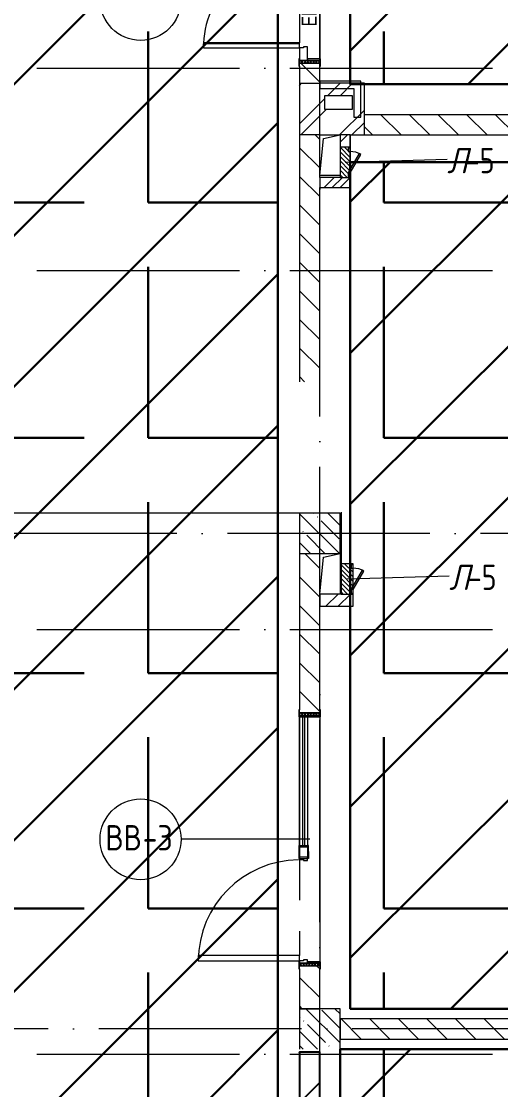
# Model space of a CAD drawing. Header units: millimetres. Extents: x -68946 to 690821, y -552984 to 293768.
# Drawn here: x 154590 to 159324, y 35425 to 45988 of the extents above; entities that cross this region are included whole.
import ezdxf

# ---------------------------------------------------------------- set-up
doc = ezdxf.new("R2010")
doc.units = ezdxf.units.MM
doc.linetypes.add('ADSK_Линия сетки', pattern=[2500, 2000, -250, 0, -250])
for name, color, linetype, lineweight in [('0) блоки', 250, 'Continuous', 25), ('1.2) Стяжка 6 вып.', 30, 'Continuous', 30), ('1.2) Тепло-звук изол. + пденка 6 вып.', 200, 'Continuous', 30), ('1.4) Стяжка 6 вып.', 30, 'Continuous', 30), ('A-DETL-____-OTLN', 250, 'Continuous', 5), ('A-DETL-GENF-OTLN', 250, 'Continuous', 5), ('A-DOOR-____-IDEN', 250, 'Continuous', 9), ('A-DOOR-____-MCUT', 250, 'Continuous', 5), ('A-DOOR-____-OTLN', 250, 'Continuous', 5), ('A-DOOR-FRAM-MCUT', 250, 'Continuous', 5), ('A-DOOR-FRAM-OTLN', 250, 'Continuous', 5), ('A-DOOR-GLAZ-MCUT', 250, 'Continuous', 5), ('A-FLOR-____-OTLN', 250, 'Continuous', 9), ('A-GENM-____-MCUT', 250, 'Continuous', 25), ('A-GENM-____-OTLN', 250, 'Continuous', 9), ('A-GLAZ-____-OTLN', 250, 'Continuous', 5), ('A-WALL-____-MCUT', 250, 'Continuous', 13), ('A-WALL-____-PATT', 250, 'Continuous', 13), ('I-WALL-____-OTLN', 250, 'Continuous', 9), ('S-COLS-____-MCUT', 250, 'Continuous', 25), ('S-COLS-____-OTLN', 250, 'Continuous', 9), ('S-GRID-____-OTLN', 250, 'Continuous', 9)]:
    doc.layers.add(name, color=color, linetype=linetype, lineweight=lineweight)
doc.styles.add('Arial Narrow', font='ARIALN.TTF', dxfattribs={"width": 0.9, "height": 150})
doc.styles.add('GOST Common_1', font='', dxfattribs={"width": 0.9, "height": 250})
doc.styles.add('ISOCPEUR_I_1', font='ГОСТ тип А.ttf', dxfattribs={"height": 2500})
doc.styles.get('GOST Common_1').set_extended_font_data('GOST Common')
pattern_1 = [(135, (12287.91, -0.0006), (-141.42136, -141.42136), [])]
pattern_2 = [(45, (12287.9, -0.0006), (-224.5064, 224.5064), []), (45, (12367.3, -0.0006), (0, 449.0128), []), (45, (12208.54, -0.0006), (0, 449.0128), [])]
pattern_3 = [(45, (12287.9, -0.0006), (-251.4472, 251.4472), []), (45, (12287.9, 381), (-251.4472, 251.4472), [])]
pattern_4 = [(45, (125, 0), (-22.6274, 22.6274), [])]
pattern_5 = [(0, (0, 0), (0, 2326.005), [1691.64, -634.365]), (90, (0, 0), (-2326.005, 1e-13), [1691.64, -634.365])]

# ---------------------------------------------------------------- blocks, each defined once
blk = doc.blocks.new('Дверь_СКБ_2Ст_Фрамуга2 - Н_ВВ-3_2500x2600h_Учебные помещения_Фрамуга слева-42054644-АР1_Маркировочный план 1 этажа С2и3')
at = {"layer": 'A-DOOR-____-OTLN'}
h = blk.add_hatch(dxfattribs=at)
h.set_pattern_fill('FP_8', color=256, style=0, pattern_type=2)
h.set_pattern_definition([(135, (1051.41, 164.685), (-14.1421, -14.1421), []), (225, (1051.41, 164.685), (14.1421, -14.1421), [])])
h.paths.add_polyline_path([(1237.5, -86.6), (1237.5, -100), (1262.5, -100), (1262.5, 100), (1237.5, 100)])
at = {"layer": 'A-DOOR-FRAM-OTLN'}
h = blk.add_hatch(dxfattribs=at)
h.set_pattern_fill('FP_9', color=256, style=0, pattern_type=2)
h.set_pattern_definition([(45, (-1071.384, 164.685), (-14.1421, 14.1421), []), (135, (-1071.384, 164.685), (-14.1421, -14.1421), [])])
h.paths.add_polyline_path([(-1237.5, 100), (-1237.5, -100), (-1212.5, -100), (-1212.5, 100), (-1228.7, 100)])
at = {"layer": 'A-DOOR-____-MCUT'}
for p, q in [((-1187.5, 1100), (-1187.5, 100)), ((-1137.5, 1100), (-1187.5, 1100)), ((-1137.5, 100), (-1137.5, 1100)), ((-1187.5, 100), (-1137.5, 100))]:
    blk.add_line(p, q, dxfattribs=at)
at = {"layer": 'A-DOOR-FRAM-MCUT'}
for p, q in [((-1197.5, 108), (-1267.5, 108)), ((-1267.5, 108), (-1267.5, 100)), ((-1197.5, 100), (-1197.5, 108)), ((-177.5, 108), (-177.5, 100)), ((-107.5, 108), (-177.5, 108)), ((-117.5, 108), (-117.5, 100)), ((-47.5, 108), (-117.5, 108)), ((-107.5, 100), (-107.5, 108)), ((-47.5, 100), (-47.5, 108)), ((1292.5, 108), (1222.5, 108)), ((1222.5, 108), (1222.5, 100)), ((1292.5, 100), (1292.5, 108)), ((-1267.5, 100), (-1197.5, 100)), ((-1212.5, 100), (-1237.5, 100)), ((-1237.5, 100), (-1237.5, -100)), ((-1187.5, 100), (-1212.5, 100)), ((-1212.5, 100), (-1212.5, 20)), ((-1212.5, -100), (-1212.5, 100)), ((-1212.5, 20), (-1177.5, 20)), ((-1197.5, 20), (-1212.5, 20)), ((-1212.5, 20), (-1212.5, -100)), ((-1197.5, -100), (-1197.5, 20)), ((-1187.5, 60), (-1187.5, 100)), ((-1177.5, 60), (-1187.5, 60)), ((-1177.5, 20), (-1177.5, 60)), ((-187.5, 60), (-197.5, 60)), ((-197.5, 60), (-197.5, 20)), ((-197.5, 20), (-162.5, 20)), ((-187.5, 100), (-187.5, 60)), ((-162.5, 100), (-187.5, 100)), ((-177.5, 100), (-177.5, 20)), ((-177.5, 12), (-177.5, 20)), ((-107.5, 12), (-177.5, 12)), ((-62.5, 100), (-162.5, 100)), ((-162.5, 20), (-162.5, 100)), ((-162.5, 20), (-162.5, 100)), ((-62.5, 20), (-162.5, 20)), ((-117.5, 20), (-117.5, 12)), ((-117.5, 12), (-47.5, 12)), ((-107.5, 20), (-107.5, 12)), ((-62.5, 100), (-62.5, 20)), ((-47.5, 100), (-47.5, 20)), ((-47.5, 100), (1237.5, 100)), ((-47.5, 12), (-47.5, 20)), ((1237.5, 20), (-47.5, 20)), ((1222.5, 100), (1222.5, 20)), ((1222.5, 100), (1292.5, 100)), ((1237.5, 20), (1222.5, 20)), ((1222.5, 20), (1222.5, -100)), ((1237.5, 100), (1237.5, 20)), ((1262.5, 100), (1237.5, 100)), ((1237.5, 100), (1237.5, -100)), ((1237.5, -100), (1237.5, 20)), ((1262.5, -100), (1262.5, 100)), ((-1197.5, -100), (-1267.5, -100)), ((-1267.5, -100), (-1267.5, -108)), ((-1237.5, -100), (-1212.5, -100)), ((-1212.5, -100), (-1197.5, -100)), ((-1197.5, -108), (-1197.5, -100)), ((1222.5, -100), (1237.5, -100)), ((1292.5, -100), (1222.5, -100)), ((1222.5, -100), (1222.5, -108)), ((1237.5, -100), (1262.5, -100)), ((1292.5, -108), (1292.5, -100)), ((-1267.5, -108), (-1197.5, -108)), ((1222.5, -108), (1292.5, -108))]:
    blk.add_line(p, q, dxfattribs=at)
at = {"layer": 'A-DOOR-GLAZ-MCUT'}
for p, q in [((1222.5, 70), (-62.5, 70)), ((1222.5, 50), (-62.5, 50))]:
    blk.add_line(p, q, dxfattribs=at)
blk = doc.blocks.new('Дверь_СКБ_1Ст_Фрамуга1 - Н_ВВ-9л_1250x2600h_Лаборантская-42082131-АР1_Маркировочный план 1 этажа С2и3')
at = {"layer": 'A-DOOR-____-OTLN'}
h = blk.add_hatch(dxfattribs=at)
h.set_pattern_fill('FP_10', color=256, style=0, pattern_type=2)
h.set_pattern_definition([(135, (1676.41, 164.685), (-14.14214, -14.14214), []), (225, (1676.41, 164.685), (14.14214, -14.14214), [])])
h.paths.add_polyline_path([(612, -50), (612, -100), (638, -100), (638, 100), (612, 100), (612, 20)])
at = {"layer": 'A-DOOR-FRAM-OTLN'}
h = blk.add_hatch(dxfattribs=at)
h.set_pattern_fill('FP_11', color=256, style=0, pattern_type=2)
h.set_pattern_definition([(45, (-446.384, 164.685), (-14.1421, 14.1421), []), (135, (-446.384, 164.685), (-14.1421, -14.1421), [])])
h.paths.add_polyline_path([(-612, -100), (-588, -100), (-588, 100), (-612, 100), (-612, 20)])
at = {"layer": 'A-DOOR-____-MCUT'}
for p, q in [((-463, 1050), (-463, 100)), ((-413, 1050), (-463, 1050)), ((-463, 1050), (-423, 1050)), ((-463, 1050), (-463, 100)), ((-423, 100), (-423, 1050)), ((-413, 100), (-413, 1050)), ((-463, 100), (-413, 100)), ((-463, 100), (-423, 100))]:
    blk.add_line(p, q, dxfattribs=at)
at = {"layer": 'A-DOOR-____-OTLN'}
blk.add_arc((-463, 100), 950, 360, 90, dxfattribs=at)
at = {"layer": 'A-DOOR-FRAM-MCUT'}
for p, q in [((-572, 108), (-642, 108)), ((-642, 108), (-642, 100)), ((-572, 100), (-572, 108)), ((668, 108), (598, 108)), ((598, 108), (598, 100)), ((668, 100), (668, 108)), ((-642, 100), (-572, 100)), ((-588, 100), (-612, 100)), ((-612, 100), (-612, -100)), ((-463, 100), (-588, 100)), ((-588, 100), (-588, 20)), ((-588, 20), (-453, 20)), ((-588, -100), (-588, 100)), ((-572, 20), (-588, 20)), ((-588, 20), (-588, -100)), ((-572, -100), (-572, 20)), ((-463, 60), (-463, 100)), ((-453, 60), (-463, 60)), ((-453, 20), (-453, 60)), ((487, 60), (477, 60)), ((477, 60), (477, 20)), ((477, 20), (612, 20)), ((487, 100), (487, 60)), ((612, 100), (487, 100)), ((598, 100), (668, 100)), ((612, 20), (598, 20)), ((598, 20), (598, -100)), ((612, 20), (612, 100)), ((638, 100), (612, 100)), ((612, 100), (612, -100)), ((612, -100), (612, 20)), ((638, -100), (638, 100)), ((-572, -100), (-642, -100)), ((-642, -100), (-642, -108)), ((-612, -100), (-588, -100)), ((-588, -100), (-572, -100)), ((-572, -108), (-572, -100)), ((598, -100), (612, -100)), ((668, -100), (598, -100)), ((598, -100), (598, -108)), ((612, -100), (638, -100)), ((668, -108), (668, -100)), ((-642, -108), (-572, -108)), ((598, -108), (668, -108))]:
    blk.add_line(p, q, dxfattribs=at)
blk = doc.blocks.new('BSC_Колонна _Прямоугольная - 400x400-V60-АР1_Маркировочный план 1 этажа С2и3')
at = {"layer": 'S-COLS-____-OTLN', "lineweight": 5}
h = blk.add_hatch(dxfattribs=at)
h.set_pattern_fill('FP_95', color=256, style=0, pattern_type=2)
h.set_pattern_definition([(135, (-145249.98, -40925), (-142.56192, -142.56192), []), (135, (-145107.42, -40925), (-142.56192, -142.56192), [252.016, -50.403, 3.353, -47.05])])
h.paths.add_polyline_path([(200, -200), (200, 200), (-200, 200), (-200, -200), (178, -200)])
at = {"layer": 'S-COLS-____-MCUT', "lineweight": 5}
for p, q in [((200, 200), (-200, 200)), ((-200, 200), (-200, -200)), ((200, -200), (200, 200)), ((-200, -200), (200, -200))]:
    blk.add_line(p, q, dxfattribs=at)
blk = doc.blocks.new('_Wn_-As_OpeningMEP_floor__Rectangular - _Wn_-As_OpeningMEP_floor__Rectangular-34705337-АР1_Маркировочный план 1 этажа С2и3')
at = {"layer": 'A-DETL-GENF-OTLN', "lineweight": 5}
for p, q in [((-100, -150), (-65, 215)), ((-65, 215), (100, 250))]:
    blk.add_line(p, q, dxfattribs=at)
blk = doc.blocks.new('АР_Люк - ЛРС_ВК_300х400_внутренний_RAL 9003-42732416-АР1_Маркировочный план 1 этажа С2и3')
at = {"layer": 'A-DOOR-____-OTLN'}
h = blk.add_hatch(dxfattribs=at)
h.set_pattern_fill('FP_148', color=256, style=0, pattern_type=2)
h.set_pattern_definition(pattern_4)
h.paths.add_polyline_path([(230, 60), (220, 43), (190, 60), (20, 60), (20, 40), (-15, 40), (-15, 60), (-25, 60), (-25, -60), (275, -60), (275, 60), (265, 60), (265, 40), (230, 40), (230, 57)])
at = {"layer": 'A-DETL-GENF-OTLN', "lineweight": 5}
for p, q in [((275, 60), (-25, 60)), ((-25, 60), (-25, -60)), ((275, -60), (275, 60)), ((-25, -60), (275, -60))]:
    blk.add_line(p, q, dxfattribs=at)
at = {"layer": 'A-DOOR-____-MCUT', "lineweight": 5}
for p, q in [((48, 165), (38, 148)), ((38, 148), (220, 43)), ((230, 60), (48, 165)), ((20, 60), (-15, 60)), ((-15, 60), (-15, 40)), ((-15, 40), (20, 40)), ((20, 40), (20, 60)), ((220, 43), (230, 60)), ((265, 60), (230, 60)), ((230, 60), (230, 40)), ((230, 40), (265, 40)), ((265, 40), (265, 60))]:
    blk.add_line(p, q, dxfattribs=at)
blk.add_arc((230, 60), 210, 150, 180, dxfattribs=at)
at = {"layer": 'A-DOOR-____-OTLN'}
blk.add_line((230, 60), (48, 165), dxfattribs=at)
blk = doc.blocks.new('ASML_АР_Отделка Люка - ВО Отделка люков_Грунтовка 0_Шпатлевка 0_Окраска 0_0-42467640-АР1_Маркировочный план 1 этажа С2и3')
at = {"layer": 'A-GENM-____-MCUT', "lineweight": 5}
for p, q in [((-140, 3), (-150, 3)), ((-150, 3), (-150, 0)), ((65, 3), (-105, 3)), ((150, 3), (140, 3)), ((150, 0), (150, 3)), ((-150, 0), (-140, 0)), ((-105, 0), (70, 0)), ((103, 0), (105, 0)), ((140, 0), (150, 0))]:
    blk.add_line(p, q, dxfattribs=at)
blk = doc.blocks.new('АР_Люк - ЛРС_ВК_300х400_внутренний_RAL 9003-42726780-АР1_Маркировочный план 1 этажа С2и3')
at = {"layer": 'A-DOOR-____-OTLN'}
h = blk.add_hatch(dxfattribs=at)
h.set_pattern_fill('FP_148', color=256, style=0, pattern_type=2)
h.set_pattern_definition(pattern_4)
h.paths.add_polyline_path([(93, -50), (275, -50), (275, 50), (265, 50), (265, 30), (230, 30), (230, 50), (220, 33), (190, 50), (20, 50), (20, 30), (-15, 30), (-15, 50), (-25, 50), (-25, -50), (38, -50)])
at = {"layer": 'A-DETL-GENF-OTLN', "lineweight": 5}
for p, q in [((275, 50), (-25, 50)), ((-25, 50), (-25, -50)), ((275, -50), (275, 50)), ((-25, -50), (275, -50))]:
    blk.add_line(p, q, dxfattribs=at)
at = {"layer": 'A-DOOR-____-MCUT', "lineweight": 5}
for p, q in [((48, 155), (38, 138)), ((38, 138), (220, 33)), ((230, 50), (48, 155)), ((20, 50), (-15, 50)), ((-15, 50), (-15, 30)), ((-15, 30), (20, 30)), ((20, 30), (20, 50)), ((220, 33), (230, 50)), ((265, 50), (230, 50)), ((230, 50), (230, 30)), ((230, 30), (265, 30)), ((265, 30), (265, 50))]:
    blk.add_line(p, q, dxfattribs=at)
blk.add_arc((230, 50), 210, 150, 180, dxfattribs=at)
at = {"layer": 'A-DOOR-____-OTLN'}
blk.add_line((230, 50), (48, 155), dxfattribs=at)
blk = doc.blocks.new('ADSK_Марка_Дверь - Типоразмер_ADSK_Марка-30565456-АР1_Маркировочный план 1 этажа С2и3')
at = {"layer": 'A-DOOR-____-IDEN'}
blk.add_circle((0, 0), 4, dxfattribs=at)

msp = doc.modelspace()

# ---------------------------------------------------------------- hatches: boundary and pattern name
at = {"layer": '0) блоки'}
h = msp.add_hatch(dxfattribs=at)
h.set_pattern_fill('ANSI31', color=256, scale=111)
h.set_pattern_definition([(45, (0.32, -19869.74), (-249.2021, 249.2021), [])])
h.paths.add_polyline_path([(157338.2107, 33955.2574), (157538.2326, 33955.2574), (157537.9138, 35794.2121), (157337.8919, 35794.2121)])
at = {"layer": '1.2) Стяжка 6 вып.', "lineweight": 30}
h = msp.add_hatch(dxfattribs=at)
h.set_pattern_fill('ANSI31', color=256, scale=333)
h.paths.add_polyline_path([(152870.3694, 10538.3524), (149137.9138, 10538.3524), (149137.9138, 12663.8674), (152870.3694, 12663.8674), (152870.3694, 24774.898), (149162.9138, 24774.898), (149162.9138, 27269.7346), (152870.3694, 27269.7346), (152870.3694, 45475.2194), (149117.1568, 45475.2194), (149117.1568, 48329.3719), (152870.3694, 48329.3719), (152870.3694, 58477.4991), (157124.6208, 58477.4991), (157124.6208, 337.5006), (152870.3694, 337.5006)])
h = msp.add_hatch(dxfattribs=at)
h.set_pattern_fill('ANSI31', color=256, scale=333)
h.paths.add_polyline_path([(164887.8931, 45365.9994), (157837.9138, 45365.9994), (157837.9138, 47377.4383), (164887.8931, 47377.4383)])
h = msp.add_hatch(dxfattribs=at)
h.set_pattern_fill('ANSI31', color=256, scale=333)
h.paths.add_polyline_path([(164837.8919, 36225), (157838.8925, 36225), (157838.8925, 44596.4937), (164837.8919, 44596.4937)])
h = msp.add_hatch(dxfattribs=at)
h.set_pattern_fill('ANSI31', color=256, scale=333)
h.paths.add_polyline_path([(164902.9138, 27279.9413), (157737.8919, 27279.9413), (157737.8919, 35825), (164902.9138, 35825)])
at = {"layer": '1.2) Тепло-звук изол. + пденка 6 вып.', "lineweight": 30}
h = msp.add_hatch(dxfattribs=at)
h.set_pattern_fill('ANGLE', color=256, scale=333)
h.set_pattern_definition(pattern_5)
h.paths.add_polyline_path([(152870.3694, 10538.3524), (149137.9138, 10538.3524), (149137.9138, 12663.8674), (152870.3694, 12663.8674), (152870.3694, 24774.898), (149162.9138, 24774.898), (149162.9138, 27269.7346), (152870.3694, 27269.7346), (152870.3694, 45475.2194), (149117.1568, 45475.2194), (149117.1568, 48329.3719), (152870.3694, 48329.3719), (152870.3694, 58477.4991), (157124.6208, 58477.4991), (157124.6208, 337.5006), (152870.3694, 337.5006)])
h = msp.add_hatch(dxfattribs=at)
h.set_pattern_fill('ANGLE', color=256, scale=333)
h.set_pattern_definition(pattern_5)
h.paths.add_polyline_path([(164887.8931, 45365.9994), (157837.9138, 45365.9994), (157837.9138, 47377.4383), (164887.8931, 47377.4383)])
h = msp.add_hatch(dxfattribs=at)
h.set_pattern_fill('ANGLE', color=256, scale=333)
h.set_pattern_definition(pattern_5)
h.paths.add_polyline_path([(164837.8919, 36225), (157838.8925, 36225), (157838.8925, 44596.4937), (164837.8919, 44596.4937)])
h = msp.add_hatch(dxfattribs=at)
h.set_pattern_fill('ANGLE', color=256, scale=333)
h.set_pattern_definition(pattern_5)
h.paths.add_polyline_path([(164902.9138, 27279.9413), (157737.8919, 27279.9413), (157737.8919, 35825), (164902.9138, 35825)])
at = {"layer": '1.4) Стяжка 6 вып.', "lineweight": 30}
h = msp.add_hatch(dxfattribs=at)
h.set_pattern_fill('ANSI32', color=256, scale=333)
h.paths.add_polyline_path([(152870.3694, 10538.3524), (149137.9138, 10538.3524), (149137.9138, 12663.8674), (152870.3694, 12663.8674), (152870.3694, 24774.898), (149162.9138, 24774.898), (149162.9138, 27269.7346), (152870.3694, 27269.7346), (152870.3694, 45475.2194), (149117.1568, 45475.2194), (149117.1568, 48329.3719), (152870.3694, 48329.3719), (152870.3694, 58477.4991), (157124.6208, 58477.4991), (157124.6208, 337.5006), (152870.3694, 337.5006)])
h = msp.add_hatch(dxfattribs=at)
h.set_pattern_fill('ANSI32', color=256, scale=333)
h.paths.add_polyline_path([(164887.8931, 45365.9994), (157837.9138, 45365.9994), (157837.9138, 47377.4383), (164887.8931, 47377.4383)])
h = msp.add_hatch(dxfattribs=at)
h.set_pattern_fill('ANSI32', color=256, scale=333)
h.paths.add_polyline_path([(164837.8919, 36225), (157838.8925, 36225), (157838.8925, 44596.4937), (164837.8919, 44596.4937)])
h = msp.add_hatch(dxfattribs=at)
h.set_pattern_fill('ANSI32', color=256, scale=333)
h.paths.add_polyline_path([(164902.9138, 27279.9413), (157737.8919, 27279.9413), (157737.8919, 35825), (164902.9138, 35825)])
at = {"layer": 'A-WALL-____-PATT', "lineweight": 15, "true_color": 0x000000}
h = msp.add_hatch(dxfattribs=at)
h.set_pattern_fill('FP_2', color=18, style=0, pattern_type=2)
h.set_pattern_definition(pattern_1)
h.paths.add_polyline_path([(157537.8919, 45374.9994), (157537.8919, 45574.9994), (157337.8919, 45574.9994), (157337.8919, 45374.9994)])
h.paths.add_polyline_path([(157537.8917, 46825), (157537.8919, 47325), (157337.8919, 47325), (157337.8919, 46825)])
h.paths.add_polyline_path([(157337.8919, 47725), (157537.8919, 47725), (157537.8919, 49924.9994), (157337.8919, 49924.9994), (157337.8919, 47901.9537)])
h.paths.add_polyline_path([(157537.8919, 52424.9994), (157537.8919, 53425), (157337.8919, 53425), (157337.8919, 52424.9994), (157529.5501, 52424.9994)])
h = msp.add_hatch(dxfattribs=at)
h.set_pattern_fill('FP_4', color=18, style=0, pattern_type=2)
h.set_pattern_definition(pattern_3)
h.paths.add_polyline_path([(157337.8919, 45114.9994), (157587.8919, 45114.9994), (157587.8919, 45374.9994), (157337.8919, 45374.9994), (157337.8919, 45124.9684)])
h = msp.add_hatch(dxfattribs=at)
h.set_pattern_fill('FP_4', color=18, style=0, pattern_type=2)
h.set_pattern_definition(pattern_3)
h.paths.add_polyline_path([(157737.8919, 45254.9994), (157857.8919, 45254.9994), (157857.8919, 45374.9994), (157587.8919, 45374.9994), (157587.8919, 45254.9994), (157716.34, 45254.9994)])
h = msp.add_hatch(dxfattribs=at)
h.set_pattern_fill('FP_4', color=18, style=0, pattern_type=2)
h.set_pattern_definition(pattern_3)
h.paths.add_polyline_path([(157872.9138, 45114.9994), (157977.8919, 45114.9994), (157977.8919, 45374.9994), (157857.8919, 45374.9994), (157857.8919, 45114.9994)])
h = msp.add_hatch(dxfattribs=at)
h.set_pattern_fill('FP_4', color=18, style=0, pattern_type=2)
h.set_pattern_definition(pattern_3)
h.paths.add_polyline_path([(157857.8919, 44864.9994), (157977.8919, 44864.9994), (157977.8919, 45114.9994), (157337.8919, 45114.9994), (157337.8919, 44864.9994), (157838.8925, 44864.9994)])
h = msp.add_hatch(dxfattribs=at)
h.set_pattern_fill('FP_2', color=18, style=0, pattern_type=2)
h.set_pattern_definition(pattern_1)
h.paths.add_polyline_path([(159417.7132, 44864.9994), (165037.8919, 44864.9994), (165037.8706, 45064.9994), (157977.8919, 45064.9994), (157977.8919, 44864.9994), (159409.3133, 44864.9994)])
h = msp.add_hatch(dxfattribs=at)
h.set_pattern_fill('FP_2', color=18, style=0, pattern_type=2)
h.set_pattern_definition(pattern_1)
h.paths.add_polyline_path([(157337.8919, 42425), (157537.8919, 42425), (157537.8919, 44864.9994), (157337.8919, 44864.9994), (157337.8919, 42983.6776)])
h = msp.add_hatch(dxfattribs=at)
h.set_pattern_fill('FP_5', color=18, style=0, pattern_type=2)
h.set_pattern_definition(pattern_2)
h.paths.add_polyline_path([(157837.8925, 44744.9994), (157837.8925, 44864.9994), (157737.8925, 44864.9994), (157737.8925, 44744.9994), (157834.8925, 44744.9994)])
h = msp.add_hatch(dxfattribs=at)
h.set_pattern_fill('FP_5', color=18, style=0, pattern_type=2)
h.set_pattern_definition(pattern_2)
h.paths.add_polyline_path([(157834.8925, 44344.9994), (157837.8925, 44344.9994), (157837.3821, 44444.9994), (157537.8929, 44444.9973), (157538.0791, 44344.9994), (157737.8979, 44344.9994)])
h = msp.add_hatch(dxfattribs=at)
h.set_pattern_fill('FP_2', color=18, style=0, pattern_type=2)
h.set_pattern_definition(pattern_1)
h.paths.add_polyline_path([(157337.8919, 36225), (157537.8919, 36225), (157537.8919, 36649.9994), (157337.8919, 36649.9994), (157337.8919, 36508.4041)])
h.paths.add_polyline_path([(157537.8919, 39149.9994), (157537.8919, 40725), (157337.8919, 40725), (157337.8919, 39149.9994)])
h = msp.add_hatch(dxfattribs=at)
h.set_pattern_fill('FP_4', color=18, style=0, pattern_type=2)
h.set_pattern_definition(pattern_3)
h.paths.add_polyline_path([(157747.8919, 40205), (157867.8919, 40205), (157867.8919, 40325), (157537.8919, 40324.9755), (157538.0791, 40205), (157738.0791, 40205)])
h = msp.add_hatch(dxfattribs=at)
h.set_pattern_fill('FP_2', color=18, style=0, pattern_type=2)
h.set_pattern_definition(pattern_1)
h.paths.add_polyline_path([(157737.9138, 35925.1509), (164837.8919, 35925.1509), (164837.8919, 36125.1509), (157737.9138, 36125.1509)])
at = {"layer": 'S-COLS-____-OTLN', "lineweight": 5, "true_color": 0x000000}
h = msp.add_hatch(dxfattribs=at)
h.set_pattern_fill('FP_1', color=18, style=0, pattern_type=2)
h.set_pattern_definition([(135, (12287.91, -0.0006), (-142.5612, -142.5612), []), (135, (12430.48, -0.0006), (-142.5612, -142.5612), [252.016, -50.403, 3.353, -47.05])])
h.paths.add_polyline_path([(157607.8919, 35825), (157737.8919, 35825), (157737.8919, 36225), (157337.8919, 36225), (157337.8919, 35825), (157538.0791, 35825)])

# ---------------------------------------------------------------- linework, layer by layer
at = {"layer": '0) блоки'}
msp.add_lwpolyline([(157338.2107, 33955.2574), (157538.2326, 33955.2574), (157537.9138, 35794.2121), (157337.8919, 35794.2121)], close=True, dxfattribs=at)
at = {"layer": '1.2) Стяжка 6 вып.', "lineweight": 30}
for points in [[(152870.3694, 45475.2194), (149117.1568, 45475.2194), (149117.1568, 48329.3719), (152870.3694, 48329.3719), (152870.3694, 58477.4991), (157124.6208, 58477.4991), (157124.6208, 337.5006), (152870.3694, 337.5006), (152870.3694, 10538.3524), (149137.9138, 10538.3524), (149137.9138, 12663.8674), (152870.3694, 12663.8674), (152870.3694, 24774.898), (149162.9138, 24774.898), (149162.9138, 27269.7346), (152870.3694, 27269.7346)], [(164887.8931, 45365.9994), (157837.9138, 45365.9994), (157837.9138, 47377.4383), (164887.8931, 47377.4383)], [(164837.8919, 36225), (157838.8925, 36225), (157838.8925, 44596.4937), (164837.8919, 44596.4937)], [(164902.9138, 27279.9413), (157737.8919, 27279.9413), (157737.8919, 35825), (164902.9138, 35825)]]:
    msp.add_lwpolyline(points, close=True, dxfattribs=at)
at = {"layer": 'A-DETL-____-OTLN', "color": 18, "true_color": 0x000000}
for p, q in [((157942.9138, 45395), (157537.9138, 45395)), ((157537.9138, 45395), (157537.9138, 45325)), ((157537.9138, 45325), (157872.9138, 45325)), ((157872.9138, 45325), (157872.9138, 45040)), ((157942.9138, 45040), (157942.9138, 45395)), ((157872.9138, 45040), (157942.9138, 45040))]:
    msp.add_line(p, q, dxfattribs=at)
msp.add_arc((157337.8872, 36696.9328), 1000, 90.57296735, 179.82429283, dxfattribs=at)
at = {"layer": 'A-DOOR-____-IDEN', "color": 18, "true_color": 0x000000}
for p, q in [((157787.8925, 44594.9994), (158795.5351, 44624.5229)), ((157807.8919, 40475), (158815.5345, 40504.5235)), ((157437.8919, 37899.9994), (156167.8919, 37899.9994))]:
    msp.add_line(p, q, dxfattribs=at)
at = {"layer": 'A-FLOR-____-OTLN', "color": 18, "lineweight": 5, "true_color": 0x000000}
for p, q in [((157337.8919, 46674.9994), (157337.8919, 45774.9994)), ((157838.8925, 44864.9994), (157838.8925, 44531.7315)), ((157838.8925, 44491.7315), (157838.8925, 44344.9994)), ((157737.8919, 44464.9994), (157537.8919, 44464.9994)), ((157337.8919, 41125), (152737.9138, 41125)), ((157538.0791, 40325), (157538.0791, 40725)), ((157738.0791, 40725), (157738.0791, 40325)), ((157337.8919, 39109.9994), (157337.8919, 37724.9994)), ((157337.8919, 37699.9994), (157337.8919, 37297.4508)), ((157337.8919, 36990.9911), (157337.8919, 36749.9994))]:
    msp.add_line(p, q, dxfattribs=at)
at = {"layer": 'A-WALL-____-MCUT', "color": 18, "lineweight": 15, "true_color": 0x000000}
for p, q in [((157337.8919, 45544.9994), (157337.8919, 42425)), ((157537.8919, 45374.9994), (157537.8919, 45544.9994)), ((157337.8919, 45374.9994), (157537.8919, 45374.9994)), ((157977.8919, 45374.9994), (157537.8919, 45374.9994)), ((157977.8919, 44864.9994), (157977.8919, 45374.9994)), ((157587.8919, 45114.9994), (157587.8919, 45254.9994)), ((157587.8919, 45254.9994), (157857.8919, 45254.9994)), ((157857.8919, 45254.9994), (157857.8919, 45114.9994)), ((157857.8919, 45114.9994), (157587.8919, 45114.9994)), ((164837.8931, 45064.9994), (157977.8919, 45064.9994)), ((157537.8919, 44864.9994), (157337.8919, 44864.9994)), ((157537.8919, 44444.9994), (157537.8919, 44864.9994)), ((157537.8919, 44864.9994), (157737.8925, 44864.9994)), ((157737.8925, 44864.9994), (157737.8925, 44444.9994)), ((157837.8925, 44864.9994), (157737.8925, 44864.9994)), ((157837.8925, 44864.9994), (165037.8919, 44864.9994)), ((157837.8925, 44744.9994), (157837.8925, 44864.9994)), ((157737.8925, 44444.9994), (157537.8919, 44444.9994)), ((157537.8919, 44444.9994), (157537.8919, 44344.9994)), ((157837.8925, 44344.9994), (157837.8925, 44444.9994)), ((157537.8919, 42425), (157537.8919, 44344.9994)), ((157537.8919, 44344.9994), (157837.8925, 44344.9994)), ((157747.8919, 41135), (157747.8919, 40325)), ((157337.8919, 40725), (157337.8919, 39179.9994)), ((157537.8919, 40325), (157537.8919, 40725)), ((157747.8919, 40325), (157537.8919, 40325)), ((157537.8919, 40325), (157537.8919, 40205)), ((157867.8919, 40205), (157867.8919, 40325)), ((157537.8919, 39179.9994), (157537.8919, 40205)), ((157537.8919, 40205), (157867.8919, 40205)), ((157337.8919, 36619.9994), (157337.8919, 36225)), ((157537.8919, 36225), (157537.8919, 36619.9994)), ((157337.8919, 36225), (157537.8919, 36225)), ((164837.8919, 36125.1509), (157737.9138, 36125.1509)), ((157737.9138, 36125.1509), (157737.9138, 35925.1509)), ((157737.9138, 35925.1509), (164837.8919, 35925.1509))]:
    msp.add_line(p, q, dxfattribs=at)
at = {"layer": 'I-WALL-____-OTLN', "color": 18, "lineweight": 15, "true_color": 0x000000}
for p, q in [((157537.8919, 46784.9994), (157537.8919, 45614.9994)), ((157537.8919, 39109.9994), (157537.8919, 36689.9994))]:
    msp.add_line(p, q, dxfattribs=at)
at = {"layer": 'S-COLS-____-MCUT', "color": 18, "lineweight": 5, "true_color": 0x000000}
for p, q in [((157737.8919, 36225), (157337.8919, 36225)), ((157337.8919, 36225), (157337.8919, 35825)), ((157737.8919, 35825), (157737.8919, 36225))]:
    msp.add_line(p, q, dxfattribs=at)
at = {"layer": 'S-GRID-____-OTLN', "color": 18, "linetype": 'ADSK_Линия сетки', "true_color": 0x000000}
for p, q in [((157537.9138, -2919.5356), (157537.9138, 61063.6538)), ((77240.3519, 45525), (168626.8279, 45525)), ((77240.3519, 43525), (168626.8279, 43525)), ((168626.8279, 40925), (111607.9138, 40925)), ((77240.3519, 39975), (168626.8279, 39975)), ((167356.8279, 36025), (111607.9138, 36025)), ((77240.3519, 35775), (168626.8279, 35775))]:
    msp.add_line(p, q, dxfattribs=at)

# ---------------------------------------------------------------- block references
at = {"layer": 'A-DOOR-____-IDEN', "color": 18, "true_color": 0x000000, "xscale": 99.99999999999993, "yscale": 99.99999999999993, "zscale": 99.99999999999993}
for p in [(155767.8919, 46199.9994), (155767.8919, 37899.9994)]:
    msp.add_blockref('ADSK_Марка_Дверь - Типоразмер_ADSK_Марка-30565456-АР1_Маркировочный план 1 этажа С2и3', p, dxfattribs=at)
at = {"layer": 'A-DOOR-____-OTLN', "color": 18, "true_color": 0x000000}
for name, p, rotation in [('Дверь_СКБ_1Ст_Фрамуга1 - Н_ВВ-9л_1250x2600h_Лаборантская-42082131-АР1_Маркировочный план 1 этажа С2и3', (157437.8919, 46187.4994), 89.99999999999993), ('АР_Люк - ЛРС_ВК_300х400_внутренний_RAL 9003-42726780-АР1_Маркировочный план 1 этажа С2и3', (157787.8925, 44719.9994), 270), ('АР_Люк - ЛРС_ВК_300х400_внутренний_RAL 9003-42732416-АР1_Маркировочный план 1 этажа С2и3', (157807.8919, 40600), 270), ('Дверь_СКБ_2Ст_Фрамуга2 - Н_ВВ-3_2500x2600h_Учебные помещения_Фрамуга слева-42054644-АР1_Маркировочный план 1 этажа С2и3', (157437.8919, 37887.4994), 89.99999999999993)]:
    msp.add_blockref(name, p, dxfattribs=dict(at, rotation=rotation))
at = {"layer": 'A-GENM-____-OTLN', "color": 18, "lineweight": 5, "true_color": 0x000000, "rotation": 270}
for p in [(157834.8925, 44594.9994), (157864.8919, 40475)]:
    msp.add_blockref('ASML_АР_Отделка Люка - ВО Отделка люков_Грунтовка 0_Шпатлевка 0_Окраска 0_0-42467640-АР1_Маркировочный план 1 этажа С2и3', p, dxfattribs=at)
at = {"layer": 'A-GLAZ-____-OTLN', "color": 18, "true_color": 0x000000}
for p in [(157637.8919, 44614.9994), (157638.0791, 40475)]:
    msp.add_blockref('_Wn_-As_OpeningMEP_floor__Rectangular - _Wn_-As_OpeningMEP_floor__Rectangular-34705337-АР1_Маркировочный план 1 этажа С2и3', p, dxfattribs=at)
at = {"layer": 'S-COLS-____-OTLN', "color": 18, "lineweight": 5, "true_color": 0x000000}
msp.add_blockref('BSC_Колонна _Прямоугольная - 400x400-V60-АР1_Маркировочный план 1 этажа С2и3', (157537.8919, 40925), dxfattribs=at)

# ---------------------------------------------------------------- texts
at = {"layer": 'A-DOOR-____-IDEN', "color": 18, "true_color": 0x000000, "insert": (157357.7434, 45937.642), "char_height": 150, "width": 627.721312, "attachment_point": 1, "rotation": 90, "style": 'Arial Narrow'}
msp.add_mtext('EIW 30', dxfattribs=at)
at = {"layer": 'A-DOOR-____-IDEN', "color": 18, "true_color": 0x000000, "char_height": 250, "attachment_point": 1}
for s, insert, width, style in [('\\fISOCPEUR|b0|i1|c204|p34|;\\W.9;Л', (158795.5351, 44735.8771), 223.670812, 'ISOCPEUR_I_1'), ('-5', (158980.082, 44735.8771), 404.0505, 'ISOCPEUR_I_1'), ('\\fISOCPEUR|b0|i1|c204|p34|;\\W.9;Л', (158815.5345, 40615.8777), 223.670812, 'ISOCPEUR_I_1'), ('-5', (159000.0814, 40615.8777), 404.0505, 'ISOCPEUR_I_1'), ('ВВ', (155419.1345, 38040.45), 447.341625, 'GOST Common_1'), ('-3', (155788.2283, 38040.45), 389.620125, 'GOST Common_1')]:
    msp.add_mtext(s, dxfattribs=dict(at, insert=insert, width=width, style=style))

doc.saveas('drawing.dxf')
